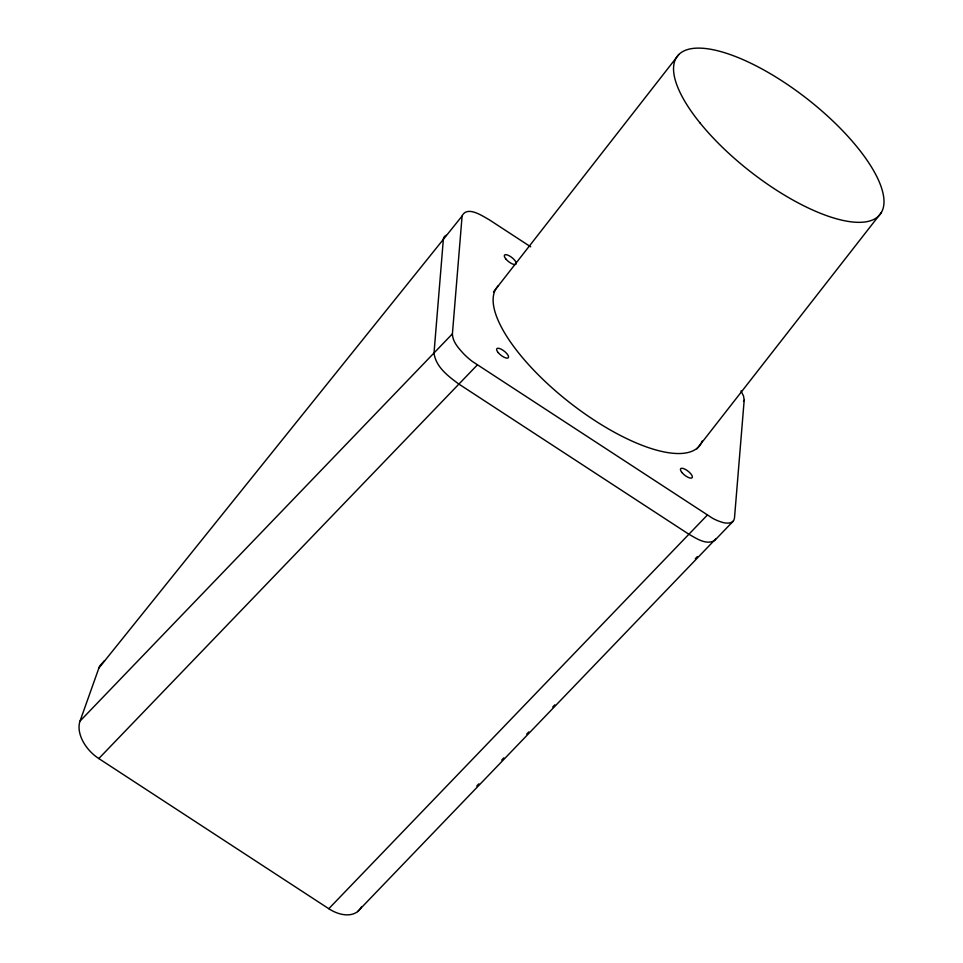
<?xml version="1.0" encoding="UTF-8"?>
<svg xmlns="http://www.w3.org/2000/svg" width="963" height="963" viewBox="0 0 963 963"><rect width="100%" height="100%" fill="white"/><g stroke="black" fill="none" stroke-linecap="round" stroke-linejoin="round"><path stroke-width="1.44" d="M744.194 399.934L743.496 395.925L741.004 390.894M361.366 907.014A31.851 20.632 43.9 0 1 328.792 908.711L98.804 758.555A31.851 20.632 43.9 0 1 80.037 721.07L98.888 668.045L462.096 216.037L452.405 333.848C452.574 341.841 458.605 348.233 463.685 353.83A30.792 11.05 38 0 0 472.135 361.306L712.488 518.226A30.792 11.05 38 0 0 721.251 521.982C725.596 523.631 733.89 524.366 734.492 518.01L744.182 400.199L743.448 401.114M443.353 239.354L434.012 352.976C435.637 366.855 448.385 376.389 458.906 384.093L688.894 534.248C696.261 538.329 706.336 545.503 714.727 540.424L733.264 521.139M462.12 215.772C467.476 205.528 482.246 215.917 489.228 219.757L530.709 246.829M98.888 668.045L99.117 667.419A23.786 15.432 43.9 0 1 99.827 665.89L104.461 660.654M715.665 538.979L357.622 911.588M493.489 291.994L678.879 54.458M696.935 448.83L881.41 212.474M80.037 721.07L452.405 333.848M98.804 758.555L477.299 364.965M328.792 908.711L707.287 515.121M476.781 786.013L478.864 783.846M501.747 760.048L503.83 757.881M526.725 734.071L528.807 731.916M552.738 707.023L554.82 704.856M695.286 558.781L697.368 556.614M443.365 239.366A31.875 11.436 38 0 1 446.314 235.309M702.22 441.03A128.585 46.152 38 0 1 573.154 405.267A128.585 46.152 38 0 1 498.437 285.662M505.804 258.927A7.319 2.624 38 0 0 515.975 264.211A7.319 2.624 38 0 0 509.078 255.713A7.319 2.624 38 0 0 505.804 258.927M498.112 352.506A7.319 2.624 38 0 0 508.283 357.803A7.319 2.624 38 0 0 501.386 349.292A7.319 2.624 38 0 0 498.112 352.506M681.924 472.508A7.319 2.624 38 0 0 692.096 477.804A7.319 2.624 38 0 0 685.187 469.294A7.319 2.624 38 0 0 681.924 472.508M700.113 123.059A128.585 46.152 38 0 0 878.689 215.965A128.585 46.152 38 0 0 757.568 66.616A128.585 46.152 38 0 0 700.113 123.059"/></g></svg>
